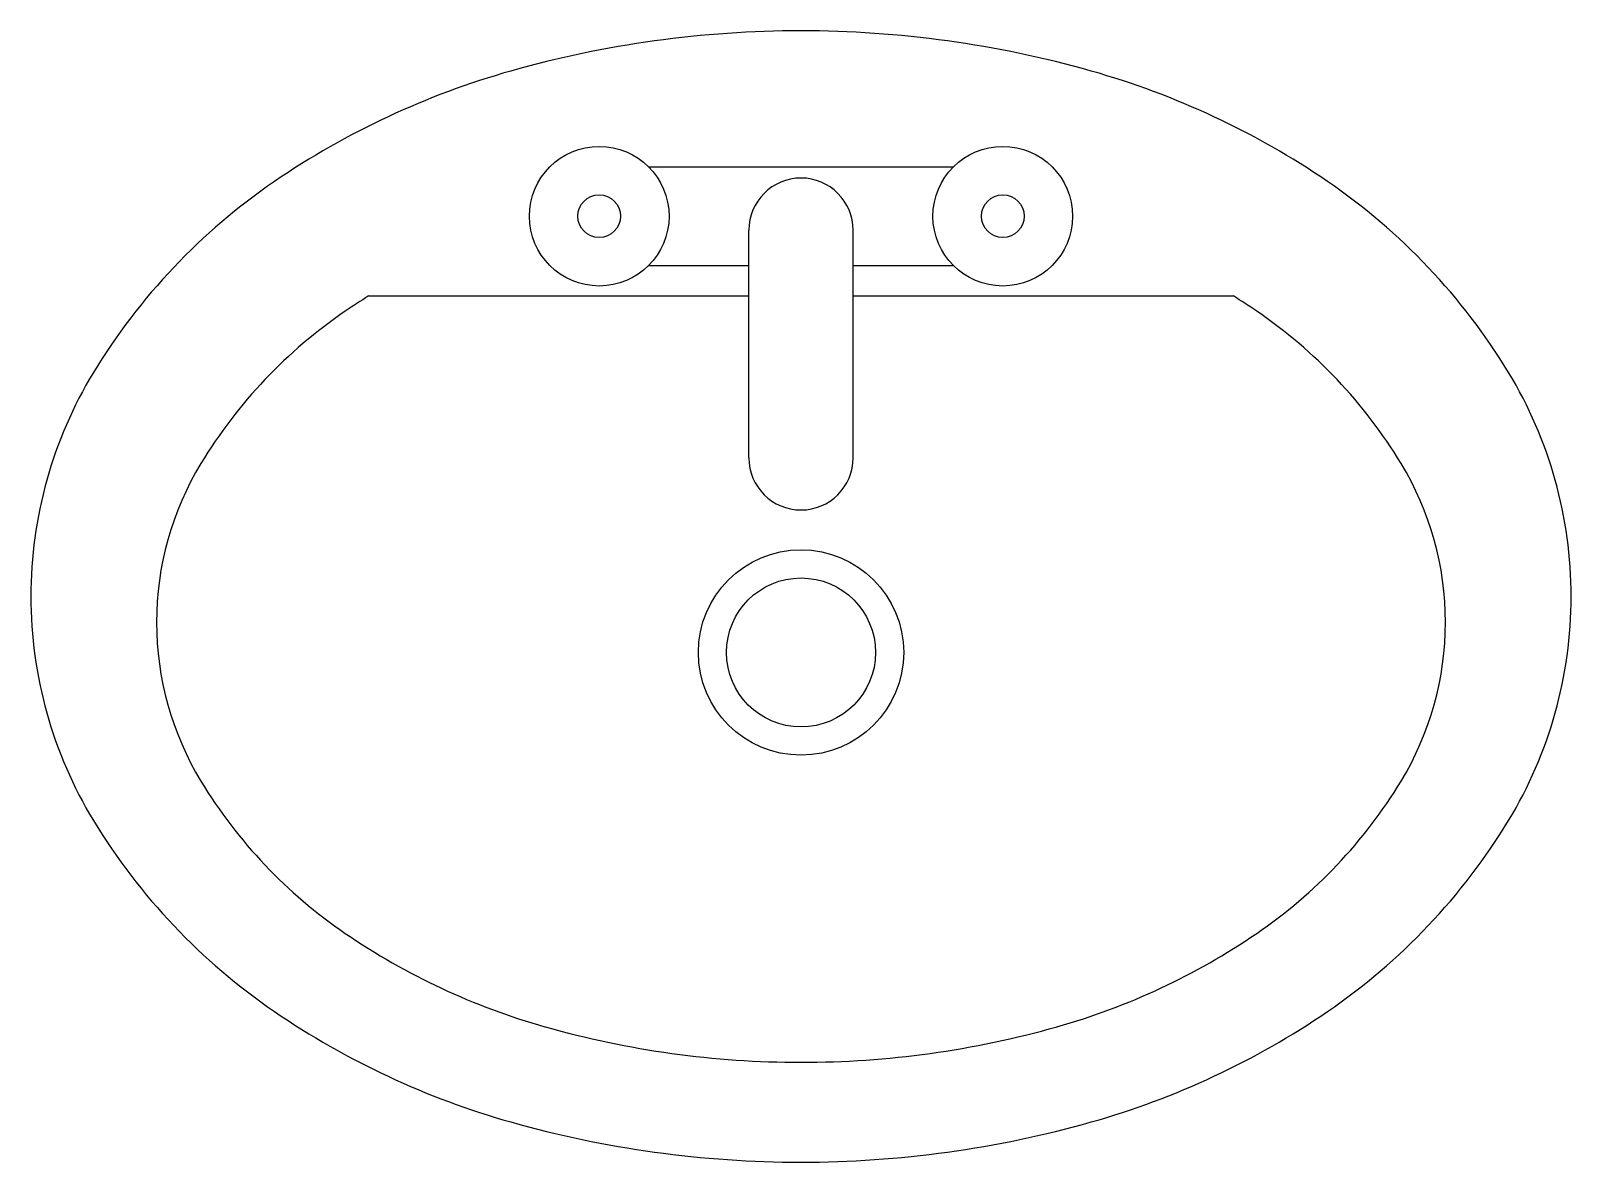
# Model space of a CAD drawing. Extents: x -2080 to -1607, y 15801 to 16149.
import ezdxf

# ---------------------------------------------------------------- set-up
doc = ezdxf.new("R2010")
doc.units = 0
doc.header["$LTSCALE"] = 1000
doc.header["$MEASUREMENT"] = 0
doc.layers.add('3', color=6, linetype='CONTINUOUS')

msp = doc.modelspace()

# ---------------------------------------------------------------- linework, layer by layer
at = {"layer": '3', "color": 5}
for p, q in [((-1890.58, 16106.93), (-1796.99, 16106.93)), ((-1859.82, 16017.57), (-1859.82, 16087.47)), ((-1827.74, 16017.57), (-1827.74, 16087.47)), ((-1890.58, 16076.66), (-1859.82, 16076.66)), ((-1827.74, 16076.66), (-1796.99, 16076.66)), ((-1976.63, 16067.29), (-1859.82, 16067.29)), ((-1827.74, 16067.29), (-1710.94, 16067.29))]:
    msp.add_line(p, q, dxfattribs=at)
for centre, radius in [((-1905.78, 16091.79), 21.45), ((-1781.79, 16091.79), 21.45), ((-1905.78, 16091.79), 6.56), ((-1781.79, 16091.79), 6.56), ((-1843.78, 15957.76), 31.54), ((-1843.78, 15957.76), 22.89)]:
    msp.add_circle(centre, radius, dxfattribs=at)
at = {"layer": '3', "color": 2}
for centre, radius, start, end in [((-1843.78, 15821.08), 327.67, 90, 105.7893), ((-1843.78, 15821.08), 327.67, 74.2107, 90), ((-1865.2, 15896.8), 248.98, 105.7893, 124.32), ((-1822.37, 15896.8), 248.98, 55.68, 74.2107), ((-1897.9, 15944.71), 190.97, 124.32, 148.7524), ((-1789.67, 15944.71), 190.97, 31.2476, 55.68), ((-1947.75, 15974.95), 132.67, 148.7524, 180), ((-1739.82, 15974.95), 132.67, 0, 31.2476), ((-1947.75, 15974.95), 132.67, 180, 211.2476), ((-1739.82, 15974.95), 132.67, 328.7524, 360), ((-1897.9, 16005.2), 190.97, 211.2476, 235.68), ((-1789.67, 16005.2), 190.97, 304.32, 328.7524), ((-1865.2, 16053.1), 248.98, 235.68, 254.2107), ((-1822.37, 16053.1), 248.98, 285.7893, 304.32), ((-1843.78, 16128.83), 327.67, 254.2107, 270), ((-1843.78, 16128.83), 327.67, 270, 285.7893)]:
    msp.add_arc(centre, radius, start, end, dxfattribs=at)
at = {"layer": '3', "color": 5}
for centre, radius, start, end in [((-1843.78, 16087.47), 16.04, 0, 180), ((-1865.2, 15888.88), 210.35, 121.9881, 124.32), ((-1822.37, 15888.88), 210.35, 55.68, 58.0119), ((-1897.9, 15936.78), 152.35, 124.32, 148.7524), ((-1789.67, 15936.78), 152.35, 31.2476, 55.68), ((-1947.75, 15967.03), 94.05, 148.7524, 180), ((-1843.78, 16017.57), 16.04, 180, 0), ((-1739.82, 15967.03), 94.05, 0, 31.2476), ((-1947.75, 15967.03), 94.05, 180, 211.2476), ((-1739.82, 15967.03), 94.05, 328.7524, 360), ((-1897.9, 15997.27), 152.35, 211.2476, 235.68), ((-1789.67, 15997.27), 152.35, 304.32, 328.7524), ((-1865.2, 16045.18), 210.35, 235.68, 254.2107), ((-1822.37, 16045.18), 210.35, 285.7893, 304.32), ((-1843.78, 16120.9), 289.05, 254.2107, 270), ((-1843.78, 16120.9), 289.05, 270, 285.7893)]:
    msp.add_arc(centre, radius, start, end, dxfattribs=at)

doc.saveas('drawing.dxf')
